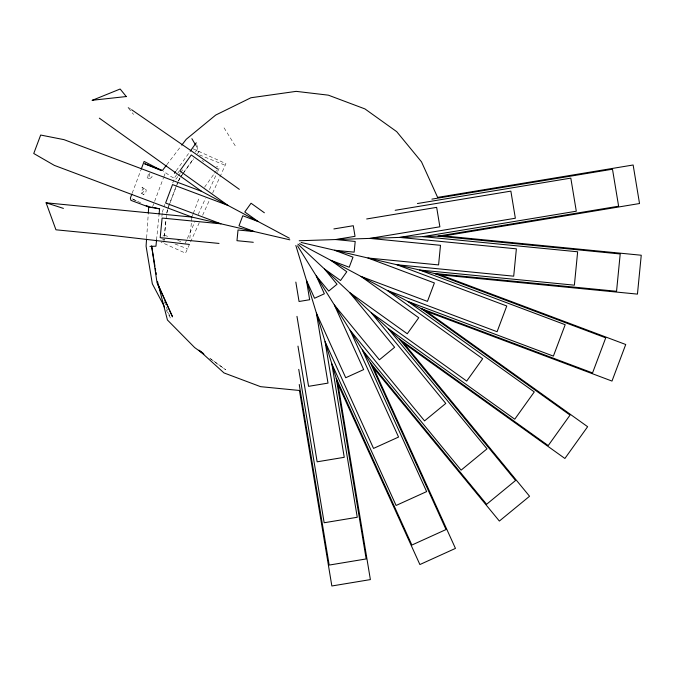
<?xml version="1.0" encoding="UTF-8"?>
<svg xmlns="http://www.w3.org/2000/svg" width="675" height="675" viewBox="0 0 675 675"><rect width="100%" height="100%" fill="white"/><g stroke="black" fill="none" stroke-linecap="round" stroke-linejoin="round"><path stroke-width="0.51" stroke-dasharray="3.38 2.53" d="M146.644 237.938L148.23 214.237M156.558 239.971L158.988 215.097M161.907 216.397L162.211 213.317M162.312 212.287L164.708 204.39M162.886 236.09L164.438 235.145L165.966 219.544M166.573 213.3L168.235 207.343M163.806 242.291L166.025 219.687M166.126 218.658L167.552 209.537M189.852 238.343L191.438 222.134M191.531 221.122L191.835 218.084M148.297 174.116L147.783 177.179L149.563 178.706L151.858 177.179L152.373 174.116M149.858 173.171L149.344 176.234L147.049 177.761L149.563 178.706M132.19 193.193L140.873 170.092M152.55 206.862L163.426 177.922M163.789 176.96L165.594 172.133L166.109 172.328M172.758 182.967L174.952 177.128L177.322 173.804M168.598 206.373L177.719 182.098M178.082 181.128L182.984 173.357M167.915 208.575L175.871 187.397M176.234 186.435L179.963 178.023M192.291 216.118L193.008 214.211M193.362 213.258L199.446 197.066M185.203 243.312L186.933 239.482M187.363 238.52L195.151 221.265M198.18 214.557L205.537 198.273M209.436 189.641L217.223 172.395M217.654 171.433L219.383 167.602L216.489 166.438M199.277 222.683L185.515 253.159L161.038 242.114M202.643 215.232L209.596 199.825M212.608 193.16L225.939 163.637L191.675 148.171M176.243 170.733L189.582 152.094M177.922 172.977L179.111 171.315M177.778 176.622L175.956 179.162L170.674 176.344L163.274 171.045M178.386 175.77L180.2 173.23M180.807 172.387L182.621 169.838M195.353 152.052L197.783 148.669L196.762 144.745M183.583 172.522L193.717 158.363M180.562 177.188L182.351 174.673M182.95 173.838L193.725 158.785M197.319 153.765L199.176 151.554M204.559 187.211L214.034 173.964M214.625 173.137L216.996 169.83M166.835 164.708L181.246 145.825M144.45 188.418L142.155 189.953L141.649 193.008L143.429 194.543L145.716 193.008L146.23 189.953L144.45 188.418L141.936 187.473L143.716 189.008L143.21 192.071L140.915 193.598L143.429 194.543M164.438 235.145L169.155 237.001M177.652 240.342L182.368 242.198M161.705 238.731L166.472 240.612M175.053 243.987L187.456 248.864M199.446 154.912L225.205 165.265M202.028 160.625L203.96 161.401M132.216 198.855L142.282 203.538M133.228 199.395L137.962 201.724M130.756 109.148L127.364 106.819L133.566 114.421M210.592 358.982L225.678 369.773L209.798 358.147M224.058 127.853L235.33 145.943M197.817 150.938L198.518 152.094M196.172 145.943L197.783 148.669M166.05 309.774L170.463 318.127L164.05 300.797"/><path stroke-width="1.01" d="M146.568 238.967L146.087 246.172L152.322 283.795L164.582 306.99M148.297 213.207L148.711 207.023L130.899 200.332L130.385 198.003L131.836 194.155M156.558 239.971L155.942 246.198L149.96 246.392M159.089 214.059L159.595 208.87L153.765 207.52M141.235 169.13L144.121 161.435L161.207 170.353M174.428 173.273L175.643 171.577M190.19 151.251L196.256 142.779M166.21 165.527L162.447 170.454L144.636 163.763L161.131 170.429M181.87 145.007L186.258 139.261L215.722 115.054L250.94 97.748L296.173 91.361L328.354 95.167L364.922 108.903L396.689 131.642L421.487 161.823L437.628 197.395L633.142 164.995L639.529 203.529L444.015 235.929L439.028 236.098M92.138 100.372L120.15 89.016L126.352 96.626M431.899 199.133L612.487 169.206L618.621 206.204L438.033 236.132L299.211 240.756M417.42 203.538L570.814 178.116L576.298 211.216L422.904 236.63L577.648 251.783L574.383 285.171L419.639 270.025L565.186 324.709L553.39 356.113L407.835 301.43L534.279 391.922L514.755 419.2L388.311 328.708L487.021 448.841L461.101 470.146L362.391 350.013L426.642 491.594L396.09 505.465L331.838 363.876L357.261 517.269L324.16 522.754L298.738 369.36M395.179 210.296L510.865 191.126L515.354 218.236L399.668 237.406L516.375 248.83L513.7 276.185L396.993 264.76L506.765 305.994L497.095 331.72L387.323 290.478L482.684 358.729L466.695 381.071L371.334 312.829L445.778 403.431L424.55 420.879L350.097 330.269L398.562 437.054L373.537 448.411L325.08 341.626L344.25 457.312L317.14 461.81L297.97 346.123M366.677 218.962L436.657 207.36L439.881 226.8L369.9 238.402L440.497 245.312L438.581 264.921L367.985 258.01L434.388 282.96L427.452 301.404L361.049 276.455L418.736 317.739L407.27 333.762L349.582 292.486L394.613 347.288L379.392 359.8L334.361 304.99L363.673 369.588L345.727 377.73L316.415 313.132L328.016 383.113L308.576 386.336L296.975 316.356M333.88 228.935L353.278 225.72L355.033 236.326L335.635 239.541L355.202 241.456L354.156 252.163L334.589 250.248L352.991 257.158L349.211 267.233L330.809 260.314L346.798 271.755L340.538 280.505L324.548 269.063L337.027 284.251L328.717 291.077L316.238 275.889L324.363 293.794L314.567 298.24L306.442 280.336L309.656 299.734L299.05 301.489L295.836 282.091M92.34 100.254L126.562 96.508M151.748 207.318L148.711 207.023L159.595 208.87M444.015 235.929L641.25 255.234L637.445 294.114L440.21 274.809L435.35 273.679M438.033 236.132L620.207 253.96L616.553 291.288L434.379 273.451L301.118 242.46M189.253 244.418L106.574 234.757L55.949 229.804L46.094 202.795L191.928 217.072L289.837 239.836M253.285 242.291L236.976 240.688L238.022 229.989L254.332 231.584L238.992 225.821L242.781 215.755L258.112 221.518L244.789 211.975L251.049 203.234L264.372 212.768M219.021 243.43L160.186 237.668L162.11 218.059L220.936 223.822L165.603 203.032L172.53 184.579L227.872 205.369L179.803 170.969L191.27 154.946L239.338 189.346M46.094 202.795L63.416 208.398M440.21 274.809L625.725 344.503L611.989 381.071L426.473 311.377L422.069 309.023M434.379 273.451L605.737 337.829L592.549 372.929L421.192 308.559L299.573 243.641M289.347 238.191L201.597 191.346L63.99 139.649L40.677 135.042L33.75 153.495L54.329 165.375L191.928 217.072M146.23 205.588L148.694 206.516M131.608 109.73L217.586 169.003M426.473 311.377L587.63 426.71L564.891 458.477L403.734 343.145L400.089 339.736M421.192 308.559L570.046 415.091L548.218 445.584L399.364 339.052L297.928 244.164M99.343 118.167L201.597 191.346M203.892 354.181L194.67 347.583L167.434 320.009L157.486 281.399M203.107 353.253L198.931 350.19L223.999 372.929L260.567 386.665L299.447 390.471L331.847 585.984L370.381 579.597L337.981 384.083L295.844 245.464M403.734 343.145L529.554 496.26L499.365 521.058L373.553 367.942L371.444 364.551M399.364 339.052L515.573 480.482L486.599 504.284L370.389 362.855L297.523 245.835M191.877 138.687L195.632 145.041M373.553 367.942L455.456 548.404L419.884 564.545L337.981 384.083M370.389 362.855L446.04 529.546L411.885 545.046L336.243 378.354L366.171 558.942L329.172 565.076L299.244 384.488M160.481 291.178L157.984 284.437L172.522 316.845L157.022 282.698L151.605 245.903L154.963 266.186M155.301 268.211L155.638 270.236M155.967 272.27L156.305 274.295"/></g></svg>
